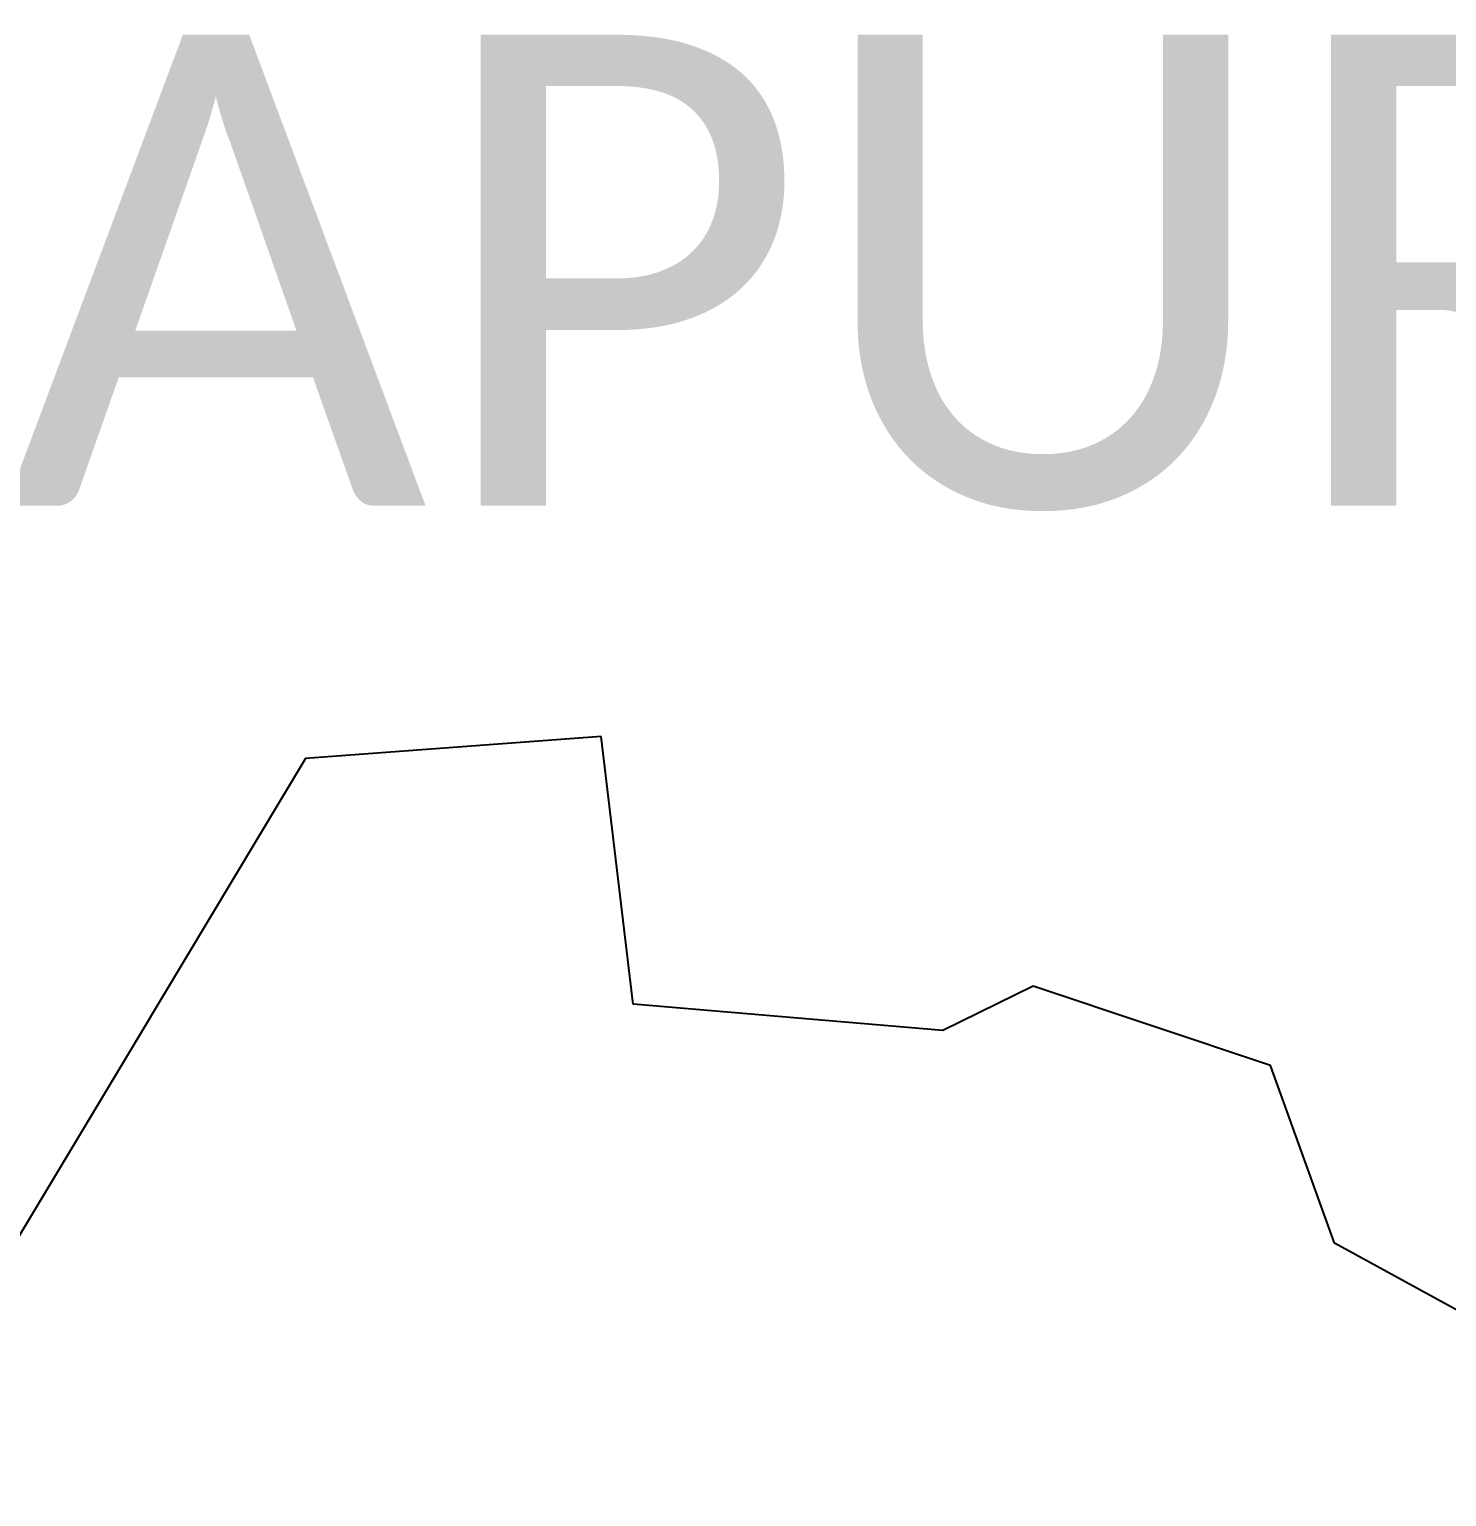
# Model space of a CAD drawing. Header units: metres. Extents: x 264905 to 276210, y 2136098 to 2155975.
# Drawn here: x 265911.7 to 266298.7, y 2154233 to 2154633.7 of the extents above; entities that cross this region are included whole.
import ezdxf

# ---------------------------------------------------------------- set-up
doc = ezdxf.new("R2010")
doc.units = ezdxf.units.M
doc.layers.add('village', color=3, linetype='Continuous')
doc.layers.add('VILLAGE NAME', color=250, linetype='Continuous')
doc.styles.add('MtXpl_Calibri', font='calibri.ttf')

msp = doc.modelspace()

# ---------------------------------------------------------------- linework, layer by layer
at = {"layer": 'village'}
for p, q in [((266067.82, 2154440.6), (265987.11, 2154434.58)), ((266076.59, 2154367.48), (266067.82, 2154440.6)), ((265987.11, 2154434.58), (265891.58, 2154275.51)), ((266185.84, 2154372.4), (266161.18, 2154360.28)), ((266250.61, 2154350.74), (266185.84, 2154372.4)), ((266161.18, 2154360.28), (266076.59, 2154367.48)), ((266268.15, 2154302.23), (266250.61, 2154350.74)), ((266394.44, 2154232.99), (266268.15, 2154302.23))]:
    msp.add_line(p, q, dxfattribs=at)

# ---------------------------------------------------------------- texts
at = {"layer": 'VILLAGE NAME', "style": 'MtXpl_Calibri'}
msp.add_text('KOLHAPUR', height=128.647, dxfattribs=at).set_placement((265458.38, 2154503.63))

doc.saveas('drawing.dxf')
